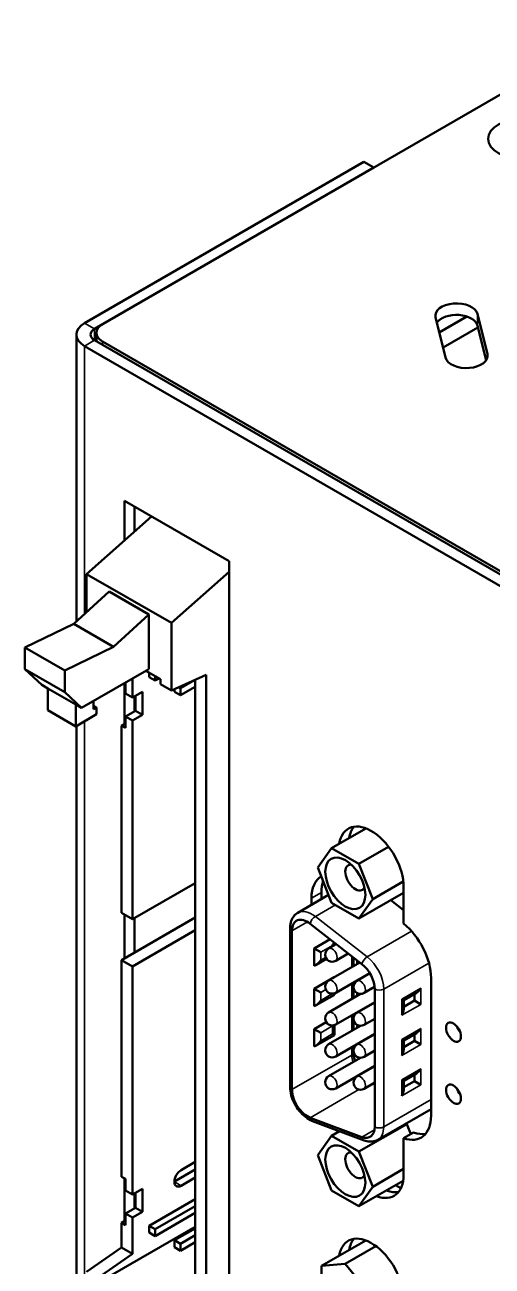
# Model space of a CAD drawing. Header units: millimetres. Extents: x 1642 to 3661, y -191 to 991.
# Drawn here: x 2633.5 to 2666.6, y 767.6 to 855.6 of the extents above; entities that cross this region are included whole.
import ezdxf

# ---------------------------------------------------------------- set-up
doc = ezdxf.new("R2010")
doc.units = ezdxf.units.MM
doc.header["$LTSCALE"] = 3.5
doc.layers.add('외형선(ISO)', color=7, linetype='Continuous', lineweight=50)
doc.layers.add('좁은 외형선(ISO)', color=7, linetype='Continuous', lineweight=35)

msp = doc.modelspace()

# ---------------------------------------------------------------- linework, layer by layer
at = {"layer": '외형선(ISO)'}
for p, q in [((2639.014, 834.412), (2739.211, 892.261)), ((2657.54, 845.924), (2637.741, 834.494)), ((2638.448, 834.085), (2658.247, 845.516)), ((2658.247, 845.516), (2657.54, 845.924)), ((2663.338, 832.044), (2662.631, 834.902)), ((2662.896, 833.83), (2664.856, 834.961)), ((2665.601, 835.147), (2666.308, 832.289)), ((2663.162, 832.758), (2665.636, 834.187)), ((2666.216, 831.845), (2665.601, 834.33)), ((2637.155, 813.327), (2637.155, 833.677)), ((2684.057, 806.937), (2638.448, 833.269)), ((2638.574, 833.196), (2638.574, 833.799)), ((2683.915, 807.263), (2639.014, 833.187)), ((2637.741, 832.861), (2683.349, 806.528)), ((2640.569, 821.879), (2647.994, 817.592)), ((2640.569, 819.072), (2640.569, 821.879)), ((2642.487, 820.772), (2637.882, 816.689)), ((2641.277, 821.47), (2641.277, 819.699)), ((2647.994, 817.592), (2647.994, 757.661)), ((2643.893, 813.219), (2637.882, 816.689)), ((2637.882, 816.689), (2637.882, 813.995)), ((2643.893, 813.219), (2647.994, 816.856)), ((2639.473, 815.457), (2636.963, 813.15)), ((2639.473, 815.457), (2642.302, 813.824)), ((2639.792, 811.517), (2642.302, 813.824)), ((2642.302, 813.824), (2642.302, 809.946)), ((2633.498, 811.476), (2636.963, 813.15)), ((2636.963, 813.15), (2639.792, 811.517)), ((2643.893, 808.418), (2643.893, 813.219)), ((2636.327, 809.843), (2633.498, 811.476)), ((2633.498, 811.476), (2633.498, 809.945)), ((2639.792, 811.517), (2636.327, 809.843)), ((2636.327, 808.312), (2633.498, 809.945)), ((2633.498, 809.945), (2634.7, 808.823)), ((2636.327, 808.312), (2636.327, 809.843)), ((2642.302, 809.946), (2637.529, 807.19)), ((2641.135, 807.933), (2641.135, 809.272)), ((2642.093, 809.825), (2643.115, 809.235)), ((2642.323, 809.378), (2642.323, 809.692)), ((2642.747, 809.133), (2642.323, 809.378)), ((2642.747, 809.447), (2642.747, 809.133)), ((2642.747, 809.133), (2643.02, 809.29)), ((2643.115, 809.235), (2643.115, 808.867)), ((2646.368, 809.55), (2643.893, 808.418)), ((2646.368, 765.458), (2646.368, 809.55)), ((2635.125, 808.578), (2634.7, 808.823)), ((2635.125, 808.578), (2635.125, 807.027)), ((2635.125, 808.578), (2637.105, 807.435)), ((2640.569, 806.055), (2640.569, 808.945)), ((2640.64, 808.986), (2640.64, 808.219)), ((2641.842, 808.341), (2641.135, 807.933)), ((2641.842, 806.708), (2641.842, 808.341)), ((2643.893, 808.418), (2643.115, 808.867)), ((2644.119, 808.341), (2644.119, 808.522)), ((2644.543, 808.096), (2644.119, 808.341)), ((2644.418, 808.658), (2644.543, 808.586)), ((2644.543, 808.586), (2645.59, 809.19)), ((2644.543, 808.096), (2645.59, 808.7)), ((2644.543, 808.586), (2644.543, 808.096)), ((2645.59, 809.194), (2645.59, 765.907)), ((2637.529, 807.19), (2636.327, 808.312)), ((2638.377, 807.68), (2638.377, 807.108)), ((2640.64, 808.219), (2641.135, 807.933)), ((2641.277, 808.015), (2641.277, 806.953)), ((2641.347, 808.055), (2641.347, 806.994)), ((2637.105, 805.883), (2635.125, 807.027)), ((2637.529, 807.19), (2637.105, 807.435)), ((2637.105, 805.883), (2637.105, 807.435)), ((2638.59, 806.741), (2637.105, 805.883)), ((2638.59, 807.231), (2638.377, 807.353)), ((2638.377, 807.108), (2638.59, 807.231)), ((2638.59, 807.231), (2638.59, 806.741)), ((2641.347, 806.994), (2640.64, 806.586)), ((2640.64, 806.586), (2640.64, 805.769)), ((2641.135, 806.3), (2640.64, 806.586)), ((2641.135, 806.3), (2641.842, 806.708)), ((2641.842, 806.708), (2641.347, 806.994)), ((2637.155, 764.768), (2637.155, 805.913)), ((2640.357, 805.932), (2640.64, 806.096)), ((2640.64, 805.769), (2640.357, 805.932)), ((2640.357, 805.932), (2640.357, 792.648)), ((2641.135, 792.199), (2641.135, 806.3)), ((2655.262, 797.25), (2657.687, 798.65)), ((2654.293, 795.87), (2655.262, 797.25)), ((2655.262, 797.25), (2657.201, 796.13)), ((2657.201, 796.13), (2659.301, 797.342)), ((2657.201, 796.13), (2658.171, 793.631)), ((2655.262, 793.371), (2654.293, 795.87)), ((2645.59, 794.771), (2641.135, 792.199)), ((2658.171, 793.631), (2660.344, 794.885)), ((2660.368, 794.485), (2660.368, 791.889)), ((2652.863, 792.665), (2655.047, 793.926)), ((2653.828, 793.222), (2653.828, 793.689)), ((2654.535, 794.097), (2654.535, 793.631)), ((2657.201, 792.252), (2655.262, 793.371)), ((2657.201, 792.252), (2660.368, 794.08)), ((2658.171, 793.631), (2657.201, 792.252)), ((2660.368, 792.842), (2659.457, 793.554)), ((2640.357, 792.648), (2641.135, 792.199)), ((2640.569, 789.423), (2640.569, 792.526)), ((2640.357, 789.3), (2645.59, 792.321)), ((2641.277, 792.281), (2641.277, 789.831)), ((2657.412, 789.015), (2653.735, 791.886)), ((2641.135, 788.851), (2645.59, 791.423)), ((2652.317, 780.299), (2652.317, 791.566)), ((2652.449, 791.382), (2652.449, 780.115)), ((2655.152, 790.78), (2654.022, 790.127)), ((2654.484, 789.86), (2654.022, 790.127)), ((2654.022, 790.127), (2654.022, 788.902)), ((2655.593, 790.435), (2655.049, 790.121)), ((2655.46, 790.539), (2655.46, 790.359)), ((2641.135, 788.851), (2640.357, 789.3)), ((2640.357, 789.3), (2640.357, 773.942)), ((2654.902, 789.383), (2654.166, 788.958)), ((2657.258, 789.135), (2655.049, 787.86)), ((2656.443, 789.772), (2655.549, 789.255)), ((2656.823, 789.474), (2656.823, 788.884)), ((2657.08, 789.033), (2657.08, 789.274)), ((2641.135, 772.677), (2641.135, 788.851)), ((2657.961, 788.386), (2655.549, 786.994)), ((2657.973, 788.366), (2657.057, 787.837)), ((2657.788, 788.286), (2657.788, 788.259)), ((2655.436, 788.086), (2654.022, 787.269)), ((2654.484, 787.003), (2654.022, 787.269)), ((2654.022, 787.269), (2654.022, 786.045)), ((2656.823, 787.73), (2656.823, 787.532)), ((2656.823, 787.276), (2656.823, 786.623)), ((2657.08, 787.85), (2657.08, 787.878)), ((2658.31, 787.405), (2657.557, 786.971)), ((2658.318, 777.475), (2658.318, 787.245)), ((2662.313, 788.041), (2662.313, 778.271)), ((2655.46, 786.848), (2654.166, 786.1)), ((2657.31, 786.904), (2655.049, 785.598)), ((2655.328, 786.924), (2655.46, 786.848)), ((2655.46, 786.953), (2655.46, 786.848)), ((2658.318, 786.331), (2655.549, 784.732)), ((2657.08, 786.771), (2657.08, 786.958)), ((2660.374, 786.46), (2660.243, 786.536)), ((2660.374, 786.46), (2661.272, 786.978)), ((2660.374, 785.831), (2660.374, 786.46)), ((2660.374, 785.997), (2661.129, 786.432)), ((2661.129, 786.432), (2661.129, 786.895)), ((2661.129, 786.432), (2661.59, 786.166)), ((2656.823, 785.468), (2656.823, 785.27)), ((2658.318, 786.303), (2657.057, 785.575)), ((2657.08, 785.589), (2657.08, 785.616)), ((2657.788, 786.025), (2657.788, 785.997)), ((2654.873, 784.903), (2654.022, 784.412)), ((2657.31, 784.642), (2655.049, 783.336)), ((2655.46, 784.692), (2655.46, 783.99)), ((2656.823, 785.014), (2656.823, 784.361)), ((2657.08, 784.509), (2657.08, 784.696)), ((2658.318, 785.148), (2657.557, 784.709)), ((2654.484, 784.145), (2654.022, 784.412)), ((2654.022, 784.412), (2654.022, 783.187)), ((2655.46, 783.99), (2654.166, 783.243)), ((2655.328, 784.066), (2655.46, 783.99)), ((2658.318, 784.069), (2655.549, 782.47)), ((2658.318, 784.041), (2657.057, 783.313)), ((2660.374, 783.602), (2661.272, 784.12)), ((2661.129, 783.575), (2661.129, 784.037)), ((2664.364, 784.207), (2664.364, 784.237)), ((2664.364, 784.237), (2664.364, 784.207)), ((2656.823, 783.206), (2656.823, 783.008)), ((2658.318, 782.887), (2657.557, 782.447)), ((2660.374, 783.602), (2660.243, 783.678)), ((2660.374, 782.973), (2660.374, 783.602)), ((2660.374, 783.139), (2661.129, 783.575)), ((2661.129, 783.575), (2661.59, 783.308)), ((2657.31, 782.38), (2655.049, 781.074)), ((2656.823, 782.752), (2656.823, 782.748)), ((2658.318, 781.807), (2655.549, 780.208)), ((2658.318, 781.774), (2657.057, 781.046)), ((2660.374, 780.744), (2661.272, 781.263)), ((2661.129, 780.717), (2661.129, 781.18)), ((2658.318, 780.619), (2657.557, 780.18)), ((2658.251, 780.581), (2658.318, 780.556)), ((2660.374, 780.744), (2660.243, 780.82)), ((2660.374, 780.116), (2660.374, 780.744)), ((2660.374, 780.282), (2661.129, 780.717)), ((2661.129, 780.717), (2661.59, 780.45)), ((2664.364, 779.798), (2664.364, 779.828)), ((2664.364, 779.828), (2664.364, 779.798)), ((2658.54, 776.559), (2662.313, 778.738)), ((2653.735, 778.126), (2657.412, 776.752)), ((2657.573, 776.514), (2653.896, 777.888)), ((2657.201, 775.718), (2660.596, 777.677)), ((2660.536, 777.712), (2660.596, 777.677)), ((2660.596, 777.677), (2660.874, 776.961)), ((2654.293, 775.458), (2655.262, 776.837)), ((2655.262, 776.837), (2655.83, 777.165)), ((2655.262, 776.837), (2657.201, 775.718)), ((2655.772, 777.132), (2655.772, 777.187)), ((2661.076, 777.077), (2660.368, 776.669)), ((2660.368, 776.669), (2660.368, 774.073)), ((2645.59, 774.983), (2644.582, 774.401)), ((2655.262, 772.959), (2654.293, 775.458)), ((2657.201, 775.718), (2658.171, 773.219)), ((2645.59, 774.452), (2644.105, 773.595)), ((2658.171, 773.219), (2660.368, 774.487)), ((2640.357, 773.942), (2640.64, 773.779)), ((2640.569, 770.799), (2640.569, 773.82)), ((2640.64, 773.779), (2640.64, 772.962)), ((2644.582, 773.299), (2645.59, 773.881)), ((2657.201, 771.839), (2660.336, 773.649)), ((2658.171, 773.219), (2657.201, 771.839)), ((2660.177, 773.122), (2659.8, 773.339)), ((2660.224, 773.584), (2660.315, 773.532)), ((2640.64, 772.962), (2641.135, 772.677)), ((2641.842, 773.085), (2641.135, 772.677)), ((2641.277, 772.758), (2641.277, 771.697)), ((2641.347, 772.799), (2641.347, 771.738)), ((2641.842, 771.452), (2641.842, 773.085)), ((2642.323, 770.464), (2645.59, 772.35)), ((2657.201, 771.839), (2655.262, 772.959)), ((2641.347, 771.738), (2640.64, 771.329)), ((2641.135, 771.044), (2641.842, 771.452)), ((2641.842, 771.452), (2641.347, 771.738)), ((2642.747, 770.219), (2645.59, 771.86)), ((2642.747, 769.729), (2645.59, 771.37)), ((2640.357, 770.676), (2640.64, 770.839)), ((2640.64, 770.513), (2640.357, 770.676)), ((2640.357, 770.676), (2640.357, 768.928)), ((2641.135, 771.044), (2640.64, 771.329)), ((2640.64, 771.329), (2640.64, 770.513)), ((2641.135, 768.479), (2641.135, 771.044)), ((2638.66, 766.385), (2645.59, 770.386)), ((2642.323, 769.974), (2642.323, 770.464)), ((2642.323, 770.464), (2642.747, 770.219)), ((2642.747, 769.729), (2642.323, 769.974)), ((2642.747, 770.219), (2642.747, 769.729)), ((2644.119, 769.427), (2645.59, 770.276)), ((2644.543, 769.182), (2645.59, 769.786)), ((2640.357, 768.928), (2637.882, 767.203)), ((2641.135, 768.479), (2640.357, 768.928)), ((2644.119, 768.937), (2644.119, 769.427)), ((2644.119, 769.427), (2644.543, 769.182)), ((2644.543, 768.692), (2644.119, 768.937)), ((2644.543, 768.692), (2645.59, 769.296)), ((2644.543, 769.182), (2644.543, 768.692)), ((2654.553, 767.609), (2657.687, 769.419)), ((2656.232, 767.759), (2658.405, 769.014)), ((2638.66, 766.753), (2641.135, 768.479)), ((2654.553, 767.609), (2656.232, 767.759)), ((2654.553, 765.37), (2654.553, 767.609)), ((2656.232, 767.759), (2657.911, 765.67))]:
    msp.add_line(p, q, dxfattribs=at)
for centre in [(2655.299, 789.688), (2655.299, 787.427), (2657.307, 787.404), (2655.299, 785.165), (2657.307, 785.142), (2655.299, 782.903), (2657.307, 782.88), (2655.299, 780.641), (2657.307, 780.613)]:
    msp.add_arc(centre, 0.5, 120, 300, dxfattribs=at)
for centre, major_axis in [((2668.854, 847.557), (2.5, 0)), ((2656.232, 794.751), (-1.003, 1.738)), ((2663.904, 784.197), (-0.375, 0.65)), ((2663.904, 779.788), (-0.375, 0.65)), ((2656.232, 774.338), (1.003, -1.738))]:
    msp.add_ellipse(centre, major_axis=major_axis, ratio=0.57735, dxfattribs=at)
for centre, major_axis, start_param, end_param in [((2664.116, 835.024), (-1.5, 0), 3.28349, 6.425082), ((2664.116, 834.208), (1.5, 0), 0.141897, 2.761175), ((2639.155, 833.677), (-2, 0), 5.497787, 7.068583), ((2639.155, 833.677), (-1, 0), 5.497787, 7.068583), ((2640.074, 833.799), (-1.5, 0), 5.497787, 7.068583), ((2664.823, 832.166), (1.5, 0), 3.28349, 6.425082), ((2658.07, 795.812), (-1.625, 2.815), 3.926991, 6.901137), ((2658.777, 796.22), (-1.625, 2.815), 0.219325, 0.617951), ((2656.939, 795.159), (0.503, -0.872), 2.777783, 6.646994), ((2656.232, 792.301), (-1.7, 2.944), 6.281668, 7.068583), ((2656.939, 792.709), (1.7, -2.944), 3.599448, 3.926991), ((2653.545, 790.75), (-0.775, 1.342), 5.323254, 7.068583), ((2659.909, 789.43), (1.7, -2.944), 0.785398, 2.163834), ((2655.01, 790.532), (-0.318, -0.551), 1.570796, 1.954049), ((2654.166, 789.478), (-0.318, -0.551), 0.460554, 1.570796), ((2657.222, 787.878), (-0.775, 1.342), 3.926991, 5.323254), ((2655.01, 787.674), (-0.318, -0.551), 2.676245, 2.681039), ((2661.272, 787.498), (-0.318, -0.551), 0.785398, 1.570796), ((2654.166, 786.62), (-0.318, -0.551), 0.460554, 1.570796), ((2659.924, 785.571), (-0.318, -0.551), 1.570796, 2.356194), ((2655.01, 784.816), (0.318, 0.551), 4.712389, 4.775088), ((2664.611, 784.606), (0.375, -0.65), 4.372552, 5.052226), ((2661.272, 784.64), (-0.318, -0.551), 0.785398, 1.570796), ((2654.166, 783.762), (0.318, 0.551), 3.602147, 4.712389), ((2659.924, 782.714), (-0.318, -0.551), 1.570796, 2.356194), ((2661.272, 781.782), (-0.318, -0.551), 0.785398, 1.570796), ((2664.611, 780.196), (0.375, -0.65), 4.372552, 5.052226), ((2653.545, 779.482), (0.775, -1.342), 3.926991, 5.67232), ((2659.924, 779.856), (-0.318, -0.551), 1.570796, 2.356194), ((2659.909, 779.659), (1.7, -2.944), 5.690148, 7.068583), ((2657.222, 778.108), (0.775, -1.342), 5.67232, 7.068583), ((2660.616, 780.067), (1.7, -2.944), 5.690148, 6.073684), ((2656.939, 774.746), (0.503, -0.872), 2.777783, 6.646994), ((2644.582, 773.85), (-0.337, -0.585), 3.926991, 7.068583), ((2658.07, 775.4), (1.625, -2.815), 5.665234, 7.068583), ((2658.777, 775.808), (1.625, -2.815), 5.665234, 6.06386), ((2658.07, 766.581), (-1.625, 2.815), 3.926991, 6.901137), ((2658.777, 766.99), (-1.625, 2.815), 0.219325, 0.617951)]:
    msp.add_ellipse(centre, major_axis=major_axis, ratio=0.57735, start_param=start_param, end_param=end_param, dxfattribs=at)
for points, knots in [([(2652.863, 792.665), (2652.787, 792.622), (2652.717, 792.567), (2652.595, 792.444), (2652.543, 792.375), (2652.456, 792.228), (2652.421, 792.15), (2652.367, 791.989), (2652.348, 791.907), (2652.323, 791.739), (2652.317, 791.653), (2652.317, 791.566)], [0.7853982, 0.7853982, 0.7853982, 0.7853982, 0.9424778, 0.9424778, 1.0995574, 1.0995574, 1.2566371, 1.2566371, 1.4137167, 1.4137167, 1.5707963, 1.5707963, 1.5707963, 1.5707963]), ([(2656.922, 782.156), (2656.909, 782.199), (2656.897, 782.241), (2656.85, 782.427), (2656.83, 782.564), (2656.824, 782.708), (2656.823, 782.728), (2656.823, 782.748)], [4.2984929, 4.2984929, 4.2984929, 4.2984929, 4.3807096, 4.3807096, 4.6646093, 4.6646093, 4.712389, 4.712389, 4.712389, 4.712389]), ([(2652.317, 780.299), (2652.317, 780.106), (2652.346, 779.908), (2652.451, 779.515), (2652.527, 779.319), (2652.719, 778.945), (2652.834, 778.766), (2653.095, 778.442), (2653.24, 778.297), (2653.552, 778.053), (2653.719, 777.954), (2653.896, 777.888)], [1.570796, 1.570796, 1.570796, 1.570796, 1.919862, 1.919862, 2.268928, 2.268928, 2.617994, 2.617994, 2.96706, 2.96706, 3.316126, 3.316126, 3.316126, 3.316126]), ([(2657.573, 776.514), (2657.635, 776.491), (2657.698, 776.472), (2657.826, 776.443), (2657.891, 776.433), (2658.023, 776.425), (2658.09, 776.426), (2658.223, 776.442), (2658.289, 776.456), (2658.418, 776.498), (2658.481, 776.525), (2658.54, 776.559)], [3.3161256, 3.3161256, 3.3161256, 3.3161256, 3.4382986, 3.4382986, 3.5604717, 3.5604717, 3.6826447, 3.6826447, 3.8048178, 3.8048178, 3.9269908, 3.9269908, 3.9269908, 3.9269908])]:
    msp.add_open_spline(points, degree=3, knots=knots, dxfattribs=at)
msp.add_open_spline([(2657.402, 781.245), (2657.396, 781.253), (2657.39, 781.26), (2657.384, 781.268)], degree=3, dxfattribs=at)
at = {"layer": '좁은 외형선(ISO)'}
for p, q in [((2665.601, 834.33), (2665.601, 835.147)), ((2637.741, 834.494), (2638.448, 834.085)), ((2638.448, 834.085), (2638.448, 833.269)), ((2638.448, 833.269), (2637.741, 832.861)), ((2639.014, 832.942), (2639.014, 833.187)), ((2637.741, 832.861), (2637.741, 813.865)), ((2666.308, 832.044), (2666.308, 832.289)), ((2637.741, 806.251), (2637.741, 764.675)), ((2653.828, 793.689), (2654.535, 794.097)), ((2654.109, 792.4), (2655.527, 793.219)), ((2652.449, 791.382), (2653.545, 792.015)), ((2654.109, 792.4), (2657.786, 789.528)), ((2657.786, 789.528), (2660.936, 791.347)), ((2655.328, 790.348), (2654.484, 789.86)), ((2654.484, 789.86), (2654.484, 789.294)), ((2655.328, 790.283), (2655.328, 790.348)), ((2654.484, 789.294), (2654.836, 789.497)), ((2656.692, 788.808), (2656.692, 789.577)), ((2658.954, 787.245), (2662.162, 789.097)), ((2654.847, 787.212), (2654.484, 787.003)), ((2656.692, 786.546), (2656.692, 787.653)), ((2658.954, 787.245), (2658.954, 777.475)), ((2660.243, 786.536), (2661.59, 787.314)), ((2661.59, 787.314), (2661.59, 786.166)), ((2654.484, 787.003), (2654.484, 786.436)), ((2654.484, 786.436), (2655.328, 786.924)), ((2655.328, 786.924), (2655.328, 786.927)), ((2660.243, 785.388), (2660.243, 786.536)), ((2661.59, 786.166), (2660.243, 785.388)), ((2655.328, 784.632), (2654.484, 784.145)), ((2655.328, 784.066), (2655.328, 784.632)), ((2656.692, 784.285), (2656.692, 785.392)), ((2654.484, 784.145), (2654.484, 783.579)), ((2654.484, 783.579), (2655.328, 784.066)), ((2660.243, 783.678), (2661.59, 784.456)), ((2661.59, 784.456), (2661.59, 783.308)), ((2656.692, 782.564), (2656.692, 783.13)), ((2660.243, 782.53), (2660.243, 783.678)), ((2661.59, 783.308), (2660.243, 782.53)), ((2652.449, 780.115), (2656.692, 782.564)), ((2660.243, 780.82), (2661.59, 781.599)), ((2661.59, 781.599), (2661.59, 780.45)), ((2658.318, 780.448), (2658.138, 780.515)), ((2660.243, 779.672), (2660.243, 780.82)), ((2661.59, 780.45), (2660.243, 779.672)), ((2653.735, 778.126), (2657.198, 780.125)), ((2658.954, 777.475), (2662.313, 779.414)), ((2657.412, 776.752), (2658.301, 777.265)), ((2644.105, 773.575), (2644.582, 773.299))]:
    msp.add_line(p, q, dxfattribs=at)
for centre, major_axis, ratio, start_param, end_param in [((2653.863, 790.933), (-1, 1.732), 0.57735, 5.323254, 6.283185), ((2654.053, 792.07), (-0.277, -0.355), 0.468323, 4.000271, 5.571067), ((2652.767, 791.566), (-0.45, 0), 0.57735, 0, 0.785398), ((2655.299, 789.688), (0.25, -0.433), 0.57735, 0, 3.141593), ((2657.73, 789.198), (-0.277, -0.355), 0.468323, 4.000271, 5.571067), ((2657.54, 788.062), (-1, 1.732), 0.57735, 3.926991, 5.323254), ((2655.299, 787.427), (0.25, -0.433), 0.57735, 0, 3.141593), ((2657.307, 787.404), (0.25, -0.433), 0.57735, 0, 3.141593), ((2658.636, 787.429), (-0.45, 0), 0.57735, 0.785398, 2.356194), ((2655.299, 785.165), (0.25, -0.433), 0.57735, 0, 3.141593), ((2657.307, 785.142), (0.25, -0.433), 0.57735, 0, 3.141593), ((2655.299, 782.903), (0.25, -0.433), 0.57735, 0, 3.141593), ((2657.307, 782.88), (0.25, -0.433), 0.57735, 0, 3.141593), ((2656.373, 782.748), (0.45, 0), 0.57735, 5.497787, 6.283185), ((2657.788, 781.932), (-0.775, 1.342), 0.57735, 0.785398, 1.15415), ((2655.299, 780.641), (0.25, -0.433), 0.57735, 0, 3.141593), ((2657.307, 780.613), (0.25, -0.433), 0.57735, 0, 3.141593), ((2657.788, 781.932), (-0.775, 1.342), 0.57735, 1.813641, 1.832857), ((2652.767, 780.299), (-0.45, 0), 0.57735, 0, 0.785398), ((2654.053, 778.31), (-0.158, -0.422), 0.668835, 5.393898, 6.283185), ((2657.73, 776.935), (-0.158, -0.422), 0.668835, 5.393898, 6.283185), ((2658.636, 777.659), (-0.45, 0), 0.57735, 0.785398, 2.356194), ((2657.54, 778.292), (1, -1.732), 0.57735, 0, 0.785398)]:
    msp.add_ellipse(centre, major_axis=major_axis, ratio=ratio, start_param=start_param, end_param=end_param, dxfattribs=at)

doc.saveas('drawing.dxf')
